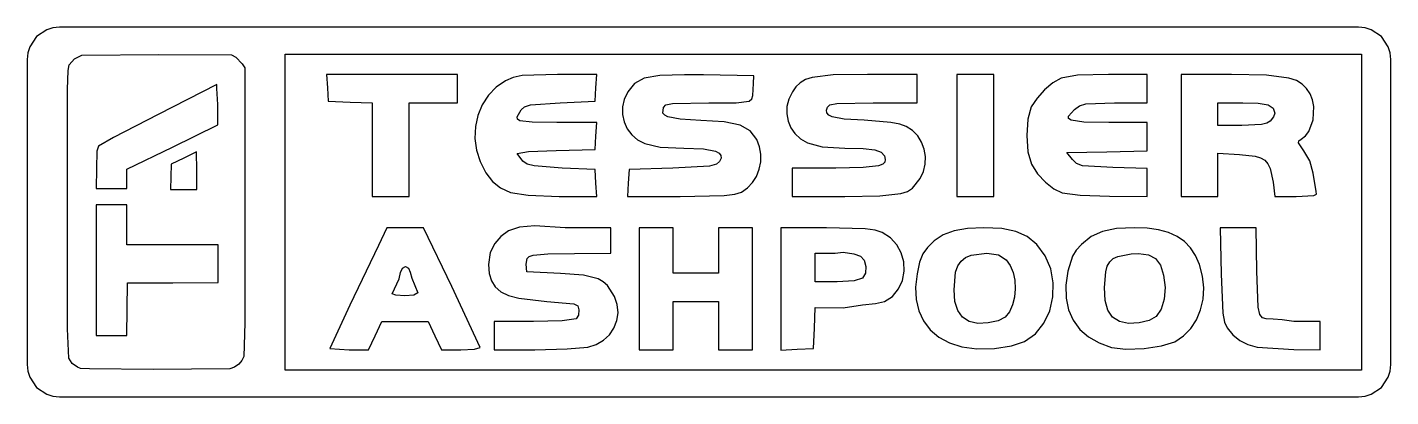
# Model space of a CAD drawing. Extents: x 0 to 136, y 0 to 37.
import ezdxf

# ---------------------------------------------------------------- set-up
doc = ezdxf.new("R2010")
doc.units = 0
doc.layers.add('Layer_1', color=7, linetype='CONTINUOUS')

msp = doc.modelspace()

# ---------------------------------------------------------------- linework, layer by layer
at = {"layer": 'Layer_1', "color": 7}
for points in [[(3.2, 36.850394), (2.55351, 36.785607), (1.952096, 36.599695), (0.935196, 35.915197), (0.250699, 34.898298), (0.064787, 34.296884), (0, 33.650394), (0, 3.200394), (0.064787, 2.553903), (0.250699, 1.95249), (0.935196, 0.93559), (1.952096, 0.251092), (2.55351, 0.065181), (3.2, 0.000394), (132.862496, 0.000394), (133.508988, 0.065181), (134.110403, 0.251092), (135.127302, 0.93559), (135.811798, 1.95249), (135.997709, 2.553903), (136.062496, 3.200394), (136.062496, 33.650394), (135.997709, 34.296884), (135.811798, 34.898298), (135.127302, 35.915197), (134.110403, 36.599695), (133.508988, 36.785607), (132.862496, 36.850394), (3.2, 36.850394), (3.2, 36.850394)], [(13.134375, 34.123831), (20.385938, 34.098831), (20.8, 33.859769), (21.45625, 33.220706), (21.698438, 32.817581), (21.714062, 18.634769), (21.704762, 7.357091), (21.6125, 4.028519), (21.418373, 3.606967), (21.101065, 3.241768), (20.693381, 2.962132), (20.228125, 2.797269), (12.5625, 2.728519), (6.219885, 2.771953), (5.323299, 2.828685), (5.00625, 2.934769), (4.471467, 3.320447), (4.135938, 3.836331), (4.023744, 6.771083), (4.001562, 18.466019), (4.023398, 30.62967), (4.074028, 32.548455), (4.171875, 33.112894), (4.698641, 33.718469), (5.4375, 34.059769), (13.134375, 34.123831), (13.134375, 34.123831)], [(25.720313, 34.155081), (133.143752, 34.155081), (133.143752, 2.647269), (25.720313, 2.647269), (25.720313, 34.155081), (25.720313, 34.155081)], [(29.86875, 32.156644), (29.954687, 30.811331), (30.040625, 29.466019), (32.2375, 29.381644), (34.43125, 29.298831), (34.43125, 24.634769), (34.43125, 19.972269), (36.271875, 19.972269), (38.1125, 19.972269), (38.1125, 24.647269), (38.1125, 29.322269), (40.51875, 29.322269), (42.926562, 29.322269), (42.926562, 30.739456), (42.926562, 32.156644), (36.398438, 32.156644), (29.86875, 32.156644), (29.86875, 32.156644)], [(52.898438, 32.156644), (49.39101, 32.05077), (48.499664, 31.851647), (47.714062, 31.495706), (46.787367, 30.868092), (46.013829, 30.064464), (45.40411, 29.118849), (44.96887, 28.065275), (44.718772, 26.937771), (44.664476, 25.770364), (44.816644, 24.597083), (45.185938, 23.451956), (45.76248, 22.323042), (46.422016, 21.472792), (47.219373, 20.845718), (48.209375, 20.386331), (49.986862, 20.09411), (53.067187, 19.984769), (56.834375, 19.972269), (56.748438, 21.317581), (56.6625, 22.664456), (53.3625, 22.806643), (50.579975, 23.023487), (49.90157, 23.208923), (49.46875, 23.486331), (48.875, 24.258207), (50.018805, 24.445157), (52.76875, 24.569144), (56.6625, 24.647269), (56.748438, 25.992581), (56.834375, 27.339456), (52.854687, 27.339456), (50.395641, 27.372186), (49.156904, 27.534419), (48.91192, 27.694118), (48.872136, 27.922217), (49.275, 28.631643), (49.603645, 28.923821), (50.214625, 29.109979), (53.16875, 29.322269), (56.6625, 29.466019), (56.748438, 30.811331), (56.834375, 32.156644), (52.898438, 32.156644), (52.898438, 32.156644)], [(65.571875, 32.109769), (63.124834, 32.034401), (61.567072, 31.768942), (60.600383, 31.246943), (59.926562, 30.401956), (59.576763, 29.66101), (59.403312, 28.899954), (59.398391, 28.142561), (59.554184, 27.412604), (59.862871, 26.733854), (60.316636, 26.130086), (60.90766, 25.62507), (61.628125, 25.242581), (63.16419, 24.900594), (65.534375, 24.789456), (67.480246, 24.714395), (68.6925, 24.478487), (69.03715, 24.295186), (69.214753, 24.065641), (69.230761, 23.787839), (69.090625, 23.459769), (68.780798, 23.186222), (68.080477, 23.011715), (64.41875, 22.806643), (60.060938, 22.664456), (59.973438, 21.317581), (59.889062, 19.972269), (65.15625, 19.972269), (69.537184, 20.06055), (70.623267, 20.195072), (71.273438, 20.411331), (71.878402, 20.820239), (72.380444, 21.352643), (72.771832, 21.981907), (73.044837, 22.681394), (73.19173, 23.424467), (73.204781, 24.184489), (73.07626, 24.934823), (72.798438, 25.648831), (72.147039, 26.512979), (71.132721, 27.074964), (69.555558, 27.403571), (67.215625, 27.567581), (65.145247, 27.692929), (63.938169, 27.913781), (63.609063, 28.077157), (63.436616, 28.284971), (63.482813, 28.861331), (63.726812, 29.101276), (64.397123, 29.241065), (68.020313, 29.322269), (70.743541, 29.323811), (72.026227, 29.485757), (72.29878, 29.700624), (72.416894, 30.044084), (72.464062, 31.234769), (72.492187, 32.014456), (67.484375, 32.092581), (65.573438, 32.109769), (65.571875, 32.109769), (65.571875, 32.109769)], [(83.837504, 32.156644), (80.4345, 32.097783), (78.342051, 31.853458), (77.651439, 31.629992), (77.125452, 31.322054), (76.709752, 30.916943), (76.35, 30.401956), (75.999419, 29.674646), (75.814293, 28.934602), (75.788735, 28.201691), (75.916859, 27.495778), (76.192777, 26.836732), (76.610604, 26.244419), (77.164453, 25.738704), (77.848438, 25.339456), (79.337114, 24.919185), (81.581248, 24.791019), (83.399733, 24.750736), (84.565808, 24.627845), (85.227103, 24.393181), (85.531248, 24.017581), (85.622323, 23.66933), (85.577786, 23.393112), (85.366131, 23.181037), (84.955854, 23.025214), (83.413418, 22.850766), (80.69844, 22.806643), (76.342187, 22.806643), (76.342187, 21.387894), (76.342187, 19.972269), (81.595312, 19.972269), (85.092983, 20.022757), (87.166196, 20.255731), (87.829505, 20.478859), (88.329749, 20.793458), (89.09844, 21.758207), (89.430954, 22.465337), (89.6049, 23.209511), (89.627422, 23.963935), (89.505666, 24.701812), (89.246776, 25.396348), (88.857897, 26.020747), (88.346174, 26.548215), (87.718752, 26.951956), (87.065742, 27.192041), (86.18949, 27.369189), (83.503128, 27.572269), (81.504347, 27.695827), (80.314828, 27.925838), (79.982808, 28.095523), (79.804223, 28.309533), (79.762781, 28.573772), (79.842187, 28.894144), (80.097762, 29.111715), (80.801278, 29.242141), (84.406248, 29.322269), (88.803128, 29.322269), (88.803128, 30.739456), (88.803128, 32.156644), (83.837504, 32.156644), (83.837504, 32.156644)], [(92.767184, 32.156644), (92.767184, 26.064456), (92.767184, 19.972269), (94.609376, 19.972269), (96.45, 19.972269), (96.45, 26.064456), (96.45, 32.156644), (94.609376, 32.156644), (92.767184, 32.156644), (92.767184, 32.156644)], [(107.909376, 32.156644), (104.79563, 32.062328), (103.165624, 31.772269), (102.334312, 31.29916), (101.510154, 30.61381), (100.769982, 29.790502), (100.190624, 28.903519), (99.843882, 27.683268), (99.73236, 26.05217), (99.854659, 24.41823), (100.209376, 23.189456), (100.827036, 22.245942), (101.59946, 21.406832), (102.447154, 20.745362), (103.290624, 20.334769), (105.061294, 20.111816), (107.989064, 20.001956), (111.740624, 19.972269), (111.740624, 21.364456), (111.740624, 22.759769), (108.317184, 22.853519), (105.302201, 23.03542), (104.716956, 23.258303), (104.320312, 23.655081), (103.746872, 24.364456), (107.743752, 24.442581), (111.740624, 24.520707), (111.740624, 25.930081), (111.740624, 27.339456), (107.934376, 27.339456), (105.448555, 27.38978), (104.15846, 27.583811), (103.909089, 27.754899), (103.895385, 27.986132), (104.490624, 28.661331), (104.99605, 29.022095), (105.640702, 29.220682), (108.5, 29.322269), (111.740624, 29.322269), (111.740624, 30.739456), (111.740624, 32.156644), (107.909376, 32.156644), (107.909376, 32.156644)], [(115.139064, 32.156644), (115.139064, 26.064456), (115.139064, 19.972269), (116.981248, 19.972269), (118.821872, 19.972269), (118.821872, 22.128519), (118.821872, 24.284769), (120.97656, 24.175394), (122.534271, 24.002665), (123.077207, 23.831983), (123.492242, 23.580746), (123.801411, 23.230696), (124.026748, 22.763573), (124.314064, 21.405081), (124.504688, 19.972269), (126.639064, 19.972269), (128.39371, 20.055533), (128.641704, 20.205687), (128.635936, 20.469144), (128.314064, 22.308207), (127.982814, 23.52931), (127.390624, 24.534769), (126.846362, 25.317011), (126.89161, 25.514249), (127.125, 25.683207), (127.54714, 26.011706), (127.89103, 26.464005), (128.322284, 27.627901), (128.375208, 28.9507), (128.246186, 29.601627), (128.006248, 30.208206), (127.664281, 30.753139), (127.231394, 31.189214), (126.661916, 31.527694), (125.910176, 31.779843), (123.677228, 32.0702), (120.167184, 32.150394), (115.139064, 32.156644), (115.139064, 32.156644)], [(18.923438, 31.133206), (13.053125, 28.156643), (8.608992, 25.863537), (7.110938, 24.992581), (6.952289, 24.493093), (6.901562, 22.761331), (6.875, 20.764456), (8.409375, 20.764456), (9.945313, 20.764456), (9.945313, 21.723831), (9.945313, 22.683207), (14.4875, 24.898831), (19.03125, 27.111331), (19.03125, 29.142581), (18.926839, 30.742022), (18.923438, 31.133206), (18.923438, 31.133206)], [(118.821872, 29.322269), (121.314064, 29.322269), (122.842277, 29.273463), (123.81731, 29.106572), (124.333299, 28.79089), (124.484376, 28.295707), (124.35424, 27.918865), (124.040624, 27.501956), (123.709279, 27.29108), (123.17178, 27.15314), (121.209376, 27.055081), (118.821872, 27.055081), (118.821872, 28.189456), (118.821872, 29.322269), (118.821872, 29.322269)], [(16.903125, 24.426956), (15.615625, 23.806643), (14.359375, 23.186331), (14.332813, 21.933207), (14.309375, 20.680081), (15.623438, 20.680081), (16.935938, 20.680081), (16.935938, 22.553519), (16.903125, 24.426956), (16.903125, 24.426956)], [(6.884375, 19.147269), (6.884375, 19.145707), (6.884375, 12.630081), (6.884375, 6.114456), (8.414062, 6.114456), (9.942187, 6.114456), (9.965625, 8.731643), (9.9875, 11.351956), (14.510938, 11.373831), (19.034375, 11.395707), (19.034375, 13.269144), (19.034375, 15.142581), (14.489062, 15.142581), (9.942187, 15.142581), (9.942187, 17.144144), (9.942187, 19.147269), (8.415625, 19.147269), (6.884375, 19.147269), (6.884375, 19.147269)], [(35.870313, 16.855081), (35.0375, 15.084769), (32.195313, 9.116019), (30.184375, 4.795707), (32.117187, 4.672269), (34.051562, 4.672269), (34.714062, 6.089456), (35.376562, 7.505081), (37.689062, 7.505081), (39.998438, 7.505081), (40.660938, 6.089456), (41.325, 4.672269), (43.259375, 4.672269), (44.624631, 4.742841), (45.192187, 4.912894), (42.367187, 11.005081), (39.542187, 16.855081), (37.70625, 16.855081), (35.870313, 16.855081), (35.870313, 16.855081)], [(50.646875, 17.061331), (49.112318, 16.910713), (48.039081, 16.540977), (47.271694, 15.989622), (46.654687, 15.294144), (46.187367, 14.385963), (46.042187, 13.197269), (46.107513, 12.300561), (46.317989, 11.5561), (46.695362, 10.950099), (47.261381, 10.468772), (48.037795, 10.09833), (49.046349, 9.824988), (51.846875, 9.514456), (54.547464, 9.277216), (54.940786, 9.055733), (55.057813, 8.670707), (55.014446, 8.122954), (54.775, 7.755081), (53.363261, 7.58378), (50.501562, 7.509769), (46.607813, 7.505081), (46.607813, 6.089456), (46.607813, 4.672269), (50.64375, 4.684769), (53.865671, 4.765179), (55.945313, 4.941019), (56.785373, 5.203655), (57.509566, 5.627916), (58.103025, 6.185483), (58.550887, 6.848032), (58.838287, 7.587244), (58.950359, 8.374797), (58.872239, 9.182371), (58.589062, 9.981643), (57.895407, 11.083314), (57.479801, 11.462998), (56.968086, 11.75016), (55.50555, 12.111654), (53.20625, 12.297269), (49.864062, 12.464456), (49.778125, 13.206643), (49.875367, 13.795026), (50.096467, 13.987269), (50.48864, 14.123978), (51.954469, 14.26809), (54.609375, 14.301956), (58.220313, 14.306643), (58.220313, 15.580081), (58.220313, 16.855081), (53.678125, 16.855081), (50.646875, 17.061331), (50.646875, 17.061331)], [(61.05, 16.855081), (61.05, 10.764456), (61.05, 4.672269), (62.75, 4.672269), (64.448438, 4.672269), (64.448438, 7.080081), (64.448438, 9.489456), (66.714062, 9.489456), (68.979687, 9.489456), (68.979687, 7.080081), (68.979687, 4.672269), (70.678125, 4.672269), (72.378125, 4.672269), (72.378125, 10.764456), (72.378125, 16.855081), (70.678125, 16.855081), (68.979687, 16.855081), (68.979687, 14.589456), (68.979687, 12.323831), (66.714062, 12.323831), (64.448438, 12.323831), (64.448438, 14.589456), (64.448438, 16.855081), (62.75, 16.855081), (61.05, 16.855081), (61.05, 16.855081)], [(75.210938, 16.856643), (75.210938, 16.855081), (75.210938, 10.750394), (75.210938, 4.644144), (76.839062, 4.728519), (78.467187, 4.814456), (78.55, 6.853519), (78.632813, 8.894144), (81.404688, 8.873831), (83.350999, 9.171077), (84.645898, 9.295008), (85.551832, 9.490773), (86.331248, 10.003519), (86.944905, 10.753798), (87.332348, 11.6082), (87.500827, 12.521488), (87.457592, 13.448423), (87.209892, 14.343769), (86.764976, 15.162287), (86.130094, 15.858742), (85.312496, 16.387894), (84.627021, 16.618968), (83.613637, 16.762564), (79.76875, 16.856643), (75.210938, 16.856643), (75.210938, 16.856643)], [(95.459376, 16.851956), (93.811621, 16.779967), (92.486552, 16.550609), (91.409223, 16.1438), (90.504688, 15.539456), (89.823357, 14.896759), (89.368116, 14.245206), (89.053035, 13.420856), (88.792184, 12.259769), (88.638888, 10.920611), (88.700761, 9.683664), (88.97178, 8.55883), (89.445916, 7.55601), (90.117145, 6.685104), (90.979441, 5.956016), (92.026777, 5.378645), (93.253128, 4.962894), (94.755732, 4.771372), (96.518668, 4.816332), (98.217584, 5.069729), (99.528128, 5.503519), (100.614138, 6.281281), (101.451711, 7.33234), (102.031488, 8.581818), (102.344112, 9.954837), (102.380226, 11.376519), (102.130474, 12.771987), (101.585496, 14.066363), (100.735936, 15.184769), (99.766304, 15.967723), (98.638856, 16.482768), (97.240809, 16.76561), (95.459376, 16.851956), (95.459376, 16.851956)], [(110.489064, 16.853519), (108.69694, 16.766444), (107.293762, 16.484708), (106.165579, 15.972143), (105.19844, 15.192581), (104.686686, 14.617327), (104.31198, 14.028885), (103.82344, 12.519144), (103.634844, 11.121855), (103.666964, 9.834383), (103.914593, 8.665717), (104.372524, 7.624849), (105.03555, 6.720767), (105.898464, 5.962463), (106.956059, 5.358925), (108.203128, 4.919144), (109.642386, 4.749261), (111.440968, 4.811415), (113.19563, 5.06923), (114.503128, 5.486331), (115.376185, 6.057989), (116.104368, 6.793489), (116.67945, 7.667051), (117.0932, 8.652897), (117.33739, 9.725246), (117.403792, 10.85832), (117.284176, 12.026337), (116.970312, 13.203519), (116.583392, 14.085139), (116.086486, 14.839078), (115.474124, 15.468409), (114.740838, 15.976207), (113.881158, 16.365543), (112.889615, 16.639491), (111.76074, 16.801125), (110.489064, 16.853519), (110.489064, 16.853519)], [(119.057816, 16.856643), (119.056248, 16.855081), (119.15, 12.237894), (119.322646, 8.350914), (119.490047, 7.428396), (119.746872, 6.859769), (120.307597, 6.176299), (121.003328, 5.62163), (121.818879, 5.205952), (122.739064, 4.939456), (126.396872, 4.705081), (129.017184, 4.672269), (129.017184, 6.089456), (129.017184, 7.505081), (126.379688, 7.505081), (125.242271, 7.678107), (124.318378, 7.731455), (123.64389, 7.761459), (123.254688, 7.864456), (122.997057, 8.201976), (122.839108, 8.921726), (122.703128, 12.537894), (122.645312, 16.850394), (120.85, 16.855081), (119.057816, 16.856643), (119.057816, 16.856643)], [(81.412496, 14.408207), (82.498606, 14.255022), (83.157816, 14.012894), (83.527921, 13.604665), (83.69648, 12.99027), (83.647659, 12.337186), (83.365624, 11.812894), (82.516714, 11.565205), (80.817184, 11.472269), (78.609375, 11.472269), (78.609375, 12.889456), (78.609375, 14.305081), (80.609376, 14.305081), (81.412496, 14.408207), (81.412496, 14.408207)], [(95.768752, 14.305081), (96.905218, 14.162746), (97.692184, 13.656643), (98.095766, 13.103046), (98.378879, 12.404135), (98.542373, 11.609617), (98.587098, 10.769195), (98.513904, 9.932576), (98.323642, 9.149464), (98.017161, 8.469564), (97.595312, 7.942581), (96.890542, 7.57379), (95.895006, 7.354581), (94.851185, 7.315699), (94.00156, 7.487894), (93.323253, 7.928978), (92.850748, 8.593184), (92.574354, 9.500839), (92.484376, 10.672269), (92.64494, 12.410777), (92.862411, 13.041382), (93.186244, 13.529459), (93.627617, 13.887438), (94.197708, 14.127748), (95.768752, 14.305081), (95.768752, 14.305081)], [(110.878128, 14.276956), (111.885772, 14.162716), (112.598424, 13.791676), (113.081006, 13.121479), (113.39844, 12.109769), (113.539439, 10.892362), (113.449886, 9.74182), (113.145938, 8.747518), (112.643752, 7.998831), (111.944938, 7.597577), (110.947314, 7.356222), (109.889705, 7.308437), (109.010936, 7.487894), (108.312399, 7.939381), (107.842398, 8.624369), (107.578933, 9.593463), (107.5, 10.897269), (107.616791, 12.464394), (107.777889, 13.022925), (108.025286, 13.454013), (108.372354, 13.774589), (108.832466, 14.001587), (110.145312, 14.242581), (110.878128, 14.276956), (110.878128, 14.276956)], [(37.759375, 13.005081), (38.039602, 12.819742), (38.225696, 12.414337), (38.360938, 11.825394), (38.960938, 10.350394), (38.5878, 10.141966), (37.689062, 10.055081), (36.791982, 10.118286), (36.426562, 10.269144), (37.098438, 11.742581), (37.250826, 12.374704), (37.455764, 12.808797), (37.759375, 13.005081), (37.759375, 13.005081)]]:
    msp.add_lwpolyline(points, dxfattribs=at)

doc.saveas('drawing.dxf')
